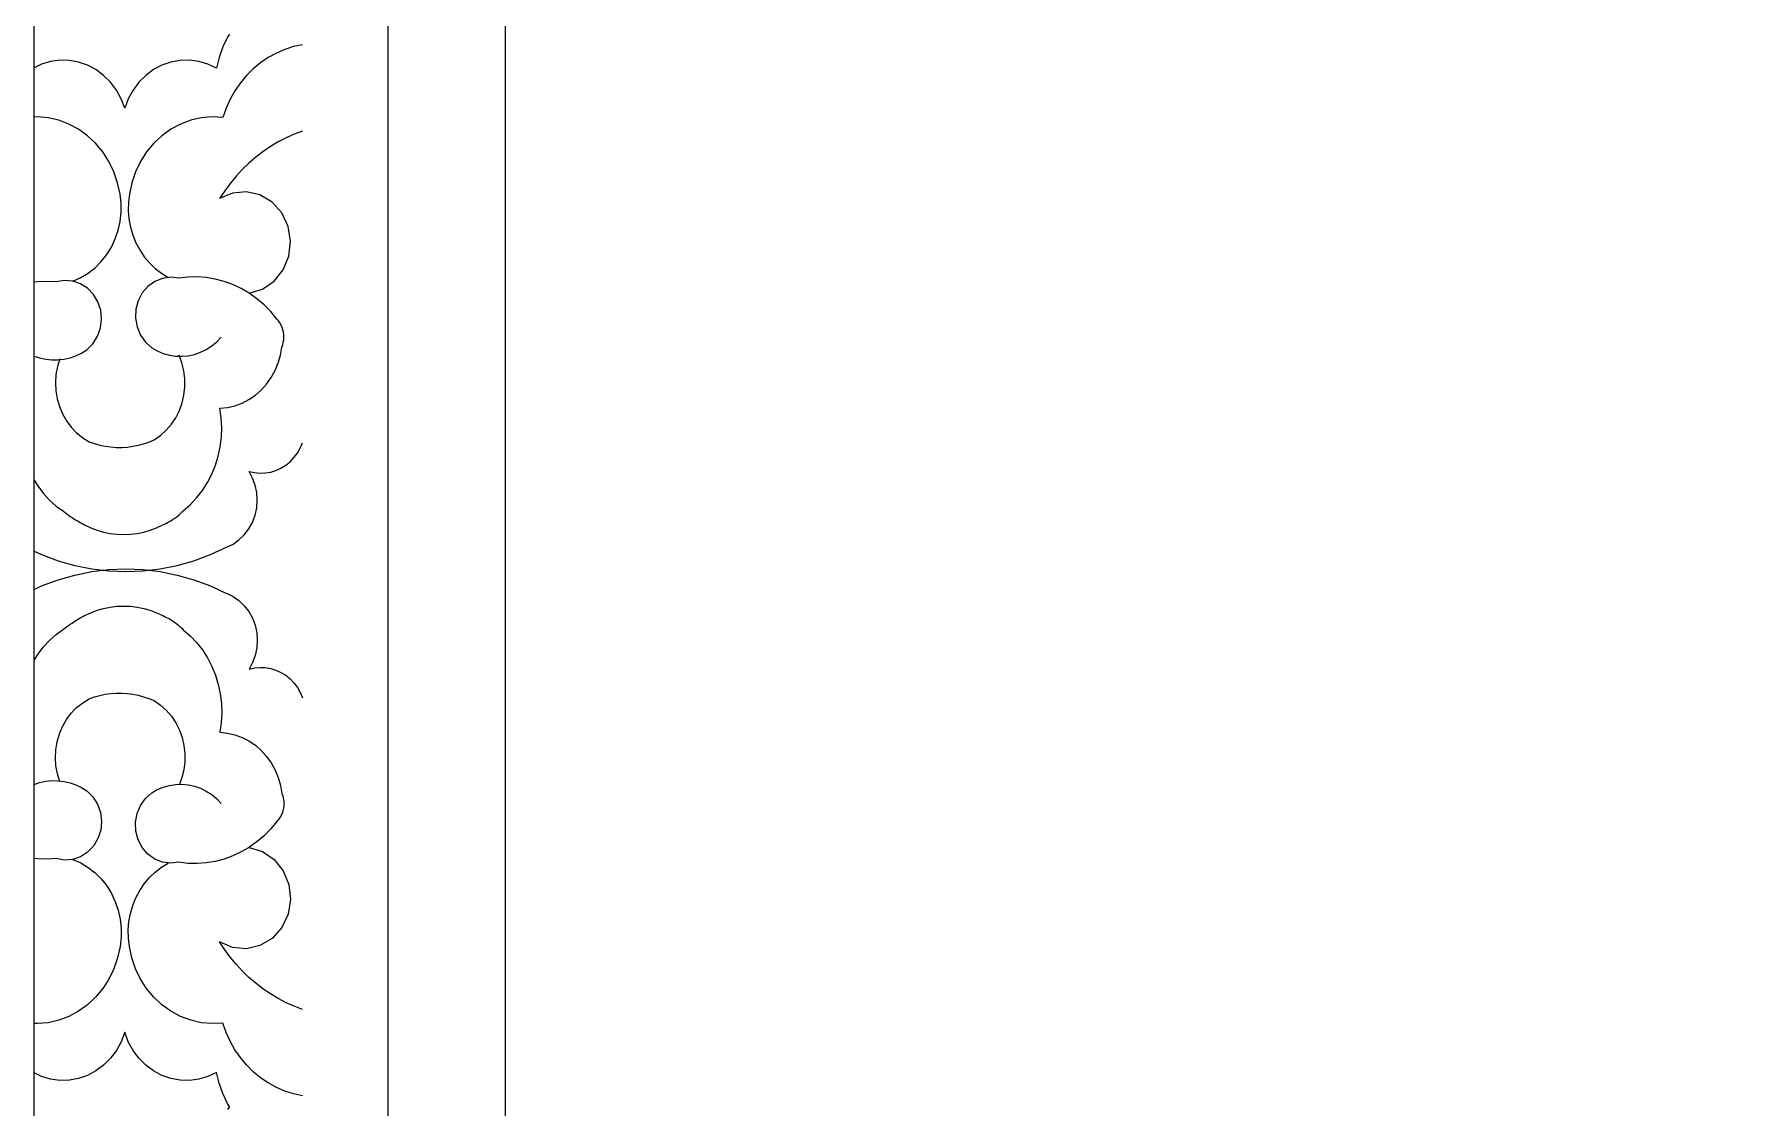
# Model space of a CAD drawing. Extents: x 1188826 to 1909461, y 608442 to 1651179.
# Drawn here: x 1668915 to 1669365.8, y 1029418.9 to 1029703.1 of the extents above; entities that cross this region are included whole.
import ezdxf

# ---------------------------------------------------------------- set-up
doc = ezdxf.new("R2010")
doc.units = 0
doc.header["$LTSCALE"] = 1000
doc.header["$MEASUREMENT"] = 0
doc.layers.add('窗', color=4, linetype='Continuous')
doc.layers.add('立面线', color=40, linetype='Continuous')

# ---------------------------------------------------------------- blocks, each defined once
blk = doc.blocks.new('EHYTERHT5EHTER')
at = {"layer": '窗', "ltscale": 3}
blk.add_lwpolyline([(86749.2, -231660.6), (85555.26, -231660.6), (85555.26, -233330.6), (86749.2, -233330.6)], close=True, dxfattribs=at)

msp = doc.modelspace()

# ---------------------------------------------------------------- linework, layer by layer
at = {"layer": '立面线'}
for p, q in [((1669039.81, 1028413.42), (1669039.81, 1032663.42)), ((1669008.6, 1032633.42), (1669008.6, 1028443.42)), ((1668914.97, 1028443.42), (1668914.97, 1032543.42)), ((1668966.22, 1029702.37), (1668964.97, 1029699.73)), ((1668966.68, 1029703.15), (1668966.22, 1029702.37)), ((1668964.97, 1029699.73), (1668963.98, 1029696.97)), ((1668979.11, 1029698.11), (1668976.95, 1029696.93)), ((1668981.36, 1029699.08), (1668979.11, 1029698.11)), ((1668983.69, 1029699.83), (1668981.36, 1029699.08)), ((1668986.06, 1029700.34), (1668983.69, 1029699.83)), ((1668916.97, 1029695.19), (1668914.97, 1029694.24)), ((1668919.36, 1029695.91), (1668916.97, 1029695.19)), ((1668921.82, 1029696.24), (1668919.36, 1029695.91)), ((1668924.31, 1029696.18), (1668921.82, 1029696.24)), ((1668926.76, 1029695.74), (1668924.31, 1029696.18)), ((1668929.12, 1029694.91), (1668926.76, 1029695.74)), ((1668931.35, 1029693.73), (1668929.12, 1029694.91)), ((1668933.39, 1029692.21), (1668931.35, 1029693.73)), ((1668946.59, 1029693.73), (1668944.55, 1029692.21)), ((1668948.82, 1029694.91), (1668946.59, 1029693.73)), ((1668951.19, 1029695.74), (1668948.82, 1029694.91)), ((1668953.63, 1029696.18), (1668951.19, 1029695.74)), ((1668956.12, 1029696.24), (1668953.63, 1029696.18)), ((1668958.58, 1029695.91), (1668956.12, 1029696.24)), ((1668960.98, 1029695.19), (1668958.58, 1029695.91)), ((1668963.25, 1029694.11), (1668960.98, 1029695.19)), ((1668963.98, 1029696.97), (1668963.25, 1029694.11)), ((1668972.98, 1029693.94), (1668971.2, 1029692.16)), ((1668974.9, 1029695.53), (1668972.98, 1029693.94)), ((1668976.95, 1029696.93), (1668974.9, 1029695.53)), ((1668935.22, 1029690.39), (1668933.39, 1029692.21)), ((1668936.77, 1029688.3), (1668935.22, 1029690.39)), ((1668938.03, 1029686), (1668936.77, 1029688.3)), ((1668941.17, 1029688.3), (1668939.91, 1029686)), ((1668942.73, 1029690.39), (1668941.17, 1029688.3)), ((1668944.55, 1029692.21), (1668942.73, 1029690.39)), ((1668968.13, 1029688.11), (1668966.87, 1029685.88)), ((1668969.58, 1029690.21), (1668968.13, 1029688.11)), ((1668971.2, 1029692.16), (1668969.58, 1029690.21)), ((1668938.97, 1029683.51), (1668938.03, 1029686)), ((1668939.91, 1029686), (1668938.97, 1029683.51)), ((1668966.87, 1029685.88), (1668965.8, 1029683.54)), ((1668915.86, 1029681.22), (1668914.97, 1029681.18)), ((1668918.7, 1029680.97), (1668915.86, 1029681.22)), ((1668921.49, 1029680.33), (1668918.7, 1029680.97)), ((1668924.18, 1029679.32), (1668921.49, 1029680.33)), ((1668926.73, 1029677.95), (1668924.18, 1029679.32)), ((1668953.76, 1029679.32), (1668951.21, 1029677.95)), ((1668956.45, 1029680.33), (1668953.76, 1029679.32)), ((1668959.24, 1029680.97), (1668956.45, 1029680.33)), ((1668962.09, 1029681.22), (1668959.24, 1029680.97)), ((1668964.93, 1029681.09), (1668962.09, 1029681.22)), ((1668965.8, 1029683.54), (1668964.93, 1029681.09)), ((1668929.11, 1029676.25), (1668926.73, 1029677.95)), ((1668931.26, 1029674.23), (1668929.11, 1029676.25)), ((1668948.83, 1029676.25), (1668946.68, 1029674.23)), ((1668951.21, 1029677.95), (1668948.83, 1029676.25)), ((1668979.59, 1029674.58), (1668977.55, 1029673.36)), ((1668981.7, 1029675.67), (1668979.59, 1029674.58)), ((1668983.86, 1029676.64), (1668981.7, 1029675.67)), ((1668986.06, 1029677.48), (1668983.86, 1029676.64)), ((1668933.17, 1029671.94), (1668931.26, 1029674.23)), ((1668934.79, 1029669.41), (1668933.17, 1029671.94)), ((1668944.77, 1029671.94), (1668943.15, 1029669.41)), ((1668946.68, 1029674.23), (1668944.77, 1029671.94)), ((1668973.67, 1029670.55), (1668971.84, 1029668.98)), ((1668975.57, 1029672.01), (1668973.67, 1029670.55)), ((1668977.55, 1029673.36), (1668975.57, 1029672.01)), ((1668936.11, 1029666.68), (1668934.79, 1029669.41)), ((1668937.09, 1029663.8), (1668936.11, 1029666.68)), ((1668941.84, 1029666.68), (1668940.85, 1029663.8)), ((1668943.15, 1029669.41), (1668941.84, 1029666.68)), ((1668970.1, 1029667.29), (1668968.45, 1029665.51)), ((1668971.84, 1029668.98), (1668970.1, 1029667.29)), ((1668937.73, 1029660.8), (1668937.09, 1029663.8)), ((1668940.85, 1029663.8), (1668940.21, 1029660.8)), ((1668965.44, 1029661.65), (1668964.09, 1029659.59)), ((1668967.51, 1029661.07), (1668964.09, 1029659.59)), ((1668966.89, 1029663.62), (1668965.44, 1029661.65)), ((1668968.45, 1029665.51), (1668966.89, 1029663.62)), ((1668971.18, 1029661.41), (1668967.51, 1029661.07)), ((1668974.78, 1029660.57), (1668971.18, 1029661.41)), ((1668938.01, 1029658.4), (1668937.73, 1029660.8)), ((1668938.02, 1029655.97), (1668938.01, 1029658.4)), ((1668939.95, 1029658.61), (1668939.91, 1029656.4)), ((1668940.21, 1029660.8), (1668939.95, 1029658.61)), ((1668977.99, 1029658.65), (1668974.78, 1029660.57)), ((1668980.55, 1029655.79), (1668977.99, 1029658.65)), ((1668937.24, 1029651.21), (1668937.76, 1029653.57)), ((1668937.76, 1029653.57), (1668938.02, 1029655.97)), ((1668939.91, 1029656.4), (1668940.09, 1029654.2)), ((1668940.09, 1029654.2), (1668940.49, 1029652.04)), ((1668940.49, 1029652.04), (1668941.1, 1029649.93)), ((1668982.22, 1029652.25), (1668980.55, 1029655.79)), ((1668982.87, 1029648.34), (1668982.22, 1029652.25)), ((1668935.46, 1029646.78), (1668936.47, 1029648.94)), ((1668936.47, 1029648.94), (1668937.24, 1029651.21)), ((1668941.1, 1029649.93), (1668941.92, 1029647.91)), ((1668941.92, 1029647.91), (1668942.93, 1029645.99)), ((1668982.43, 1029644.4), (1668982.87, 1029648.34)), ((1668932.76, 1029642.92), (1668934.21, 1029644.76)), ((1668934.21, 1029644.76), (1668935.46, 1029646.78)), ((1668942.93, 1029645.99), (1668944.13, 1029644.2)), ((1668944.13, 1029644.2), (1668945.51, 1029642.57)), ((1668980.94, 1029640.77), (1668982.43, 1029644.4)), ((1668925.26, 1029637.74), (1668927.33, 1029638.67)), ((1668927.33, 1029638.67), (1668929.29, 1029639.85)), ((1668929.29, 1029639.85), (1668931.11, 1029641.27)), ((1668931.11, 1029641.27), (1668932.76, 1029642.92)), ((1668945.51, 1029642.57), (1668947.03, 1029641.1)), ((1668947.03, 1029641.1), (1668948.7, 1029639.82)), ((1668948.7, 1029639.82), (1668950.48, 1029638.73)), ((1668951.14, 1029638.76), (1668948.97, 1029638.47)), ((1668953.31, 1029638.51), (1668951.14, 1029638.76)), ((1668955.71, 1029638.8), (1668953.31, 1029638.51)), ((1668958.14, 1029638.86), (1668955.71, 1029638.8)), ((1668960.56, 1029638.69), (1668958.14, 1029638.86)), ((1668962.95, 1029638.29), (1668960.56, 1029638.69)), ((1668978.53, 1029637.76), (1668980.94, 1029640.77)), ((1668916, 1029637.6), (1668914.97, 1029637.47)), ((1668918.42, 1029637.69), (1668916, 1029637.6)), ((1668920.84, 1029637.55), (1668918.42, 1029637.69)), ((1668922.99, 1029637.93), (1668920.84, 1029637.55)), ((1668925.17, 1029637.76), (1668922.99, 1029637.93)), ((1668925.26, 1029637.74), (1668925.17, 1029637.76)), ((1668927.25, 1029637.06), (1668925.26, 1029637.74)), ((1668929.13, 1029635.86), (1668927.25, 1029637.06)), ((1668930.7, 1029634.22), (1668929.13, 1029635.86)), ((1668931.87, 1029632.24), (1668930.7, 1029634.22)), ((1668943.63, 1029634.61), (1668942.56, 1029632.56)), ((1668945.12, 1029636.33), (1668943.63, 1029634.61)), ((1668946.93, 1029637.65), (1668945.12, 1029636.33)), ((1668948.97, 1029638.47), (1668946.93, 1029637.65)), ((1668965.31, 1029637.68), (1668962.95, 1029638.29)), ((1668967.61, 1029636.84), (1668965.31, 1029637.68)), ((1668969.83, 1029635.79), (1668967.61, 1029636.84)), ((1668971.87, 1029634.6), (1668969.83, 1029635.79)), ((1668971.87, 1029634.6), (1668975.42, 1029635.64)), ((1668971.95, 1029634.54), (1668971.87, 1029634.6)), ((1668973.97, 1029633.1), (1668971.95, 1029634.54)), ((1668975.42, 1029635.64), (1668978.53, 1029637.76)), ((1668932.6, 1029630.02), (1668931.87, 1029632.24)), ((1668932.83, 1029627.68), (1668932.6, 1029630.02)), ((1668941.95, 1029630.3), (1668941.84, 1029627.95)), ((1668942.56, 1029632.56), (1668941.95, 1029630.3)), ((1668975.87, 1029631.47), (1668973.97, 1029633.1)), ((1668977.63, 1029629.67), (1668975.87, 1029631.47)), ((1668979.23, 1029627.71), (1668977.63, 1029629.67)), ((1668931.78, 1029623.14), (1668932.55, 1029625.35)), ((1668932.55, 1029625.35), (1668932.83, 1029627.68)), ((1668941.84, 1029627.95), (1668942.24, 1029625.64)), ((1668942.24, 1029625.64), (1668943.12, 1029623.48)), ((1668979.66, 1029627.22), (1668979.23, 1029627.71)), ((1668980.03, 1029626.69), (1668979.66, 1029627.22)), ((1668980.35, 1029626.11), (1668980.03, 1029626.69)), ((1668980.62, 1029625.51), (1668980.35, 1029626.11)), ((1668980.83, 1029624.88), (1668980.62, 1029625.51)), ((1668928.96, 1029619.6), (1668930.56, 1029621.19)), ((1668930.56, 1029621.19), (1668931.78, 1029623.14)), ((1668943.12, 1029623.48), (1668944.44, 1029621.61)), ((1668944.44, 1029621.61), (1668946.12, 1029620.11)), ((1668960.55, 1029619.67), (1668961.99, 1029620.6)), ((1668961.99, 1029620.6), (1668963.32, 1029621.69)), ((1668963.32, 1029621.69), (1668964.52, 1029622.95)), ((1668980.57, 1029620.3), (1668980.79, 1029620.93)), ((1668980.79, 1029620.93), (1668980.95, 1029621.57)), ((1668980.98, 1029624.23), (1668980.83, 1029624.88)), ((1668980.95, 1029621.57), (1668981.06, 1029622.23)), ((1668981.07, 1029623.57), (1668980.98, 1029624.23)), ((1668981.06, 1029622.23), (1668981.09, 1029622.9)), ((1668981.09, 1029622.9), (1668981.07, 1029623.57)), ((1668914.97, 1029617.93), (1668916.44, 1029617.42)), ((1668916.44, 1029617.42), (1668918.04, 1029617.07)), ((1668918.04, 1029617.07), (1668919.66, 1029616.9)), ((1668919.66, 1029616.9), (1668921.29, 1029616.91)), ((1668921.81, 1029617.17), (1668921.17, 1029615.13)), ((1668921.29, 1029616.91), (1668922.91, 1029617.1)), ((1668922.91, 1029617.1), (1668924.5, 1029617.47)), ((1668924.5, 1029617.47), (1668926.05, 1029618.01)), ((1668926.05, 1029618.01), (1668927.54, 1029618.72)), ((1668927.54, 1029618.72), (1668928.96, 1029619.6)), ((1668946.12, 1029620.11), (1668947.6, 1029619.27)), ((1668947.6, 1029619.27), (1668949.17, 1029618.62)), ((1668949.17, 1029618.62), (1668950.79, 1029618.16)), ((1668950.79, 1029618.16), (1668952.44, 1029617.91)), ((1668952.44, 1029617.91), (1668954.12, 1029617.86)), ((1668954.12, 1029616.11), (1668953.38, 1029618.11)), ((1668954.12, 1029617.86), (1668955.79, 1029618.01)), ((1668954.63, 1029614.03), (1668954.12, 1029616.11)), ((1668955.79, 1029618.01), (1668957.43, 1029618.37)), ((1668957.43, 1029618.37), (1668959.02, 1029618.92)), ((1668959.02, 1029618.92), (1668960.55, 1029619.67)), ((1668978.8, 1029614.09), (1668979.61, 1029616.08)), ((1668979.61, 1029616.08), (1668980.21, 1029618.16)), ((1668980.21, 1029618.16), (1668980.57, 1029620.3)), ((1668920.77, 1029613.02), (1668920.62, 1029610.87)), ((1668921.17, 1029615.13), (1668920.77, 1029613.02)), ((1668954.89, 1029611.89), (1668954.63, 1029614.03)), ((1668954.89, 1029609.73), (1668954.89, 1029611.89)), ((1668976.54, 1029610.49), (1668977.77, 1029612.22)), ((1668977.77, 1029612.22), (1668978.8, 1029614.09)), ((1668920.62, 1029610.87), (1668920.73, 1029608.72)), ((1668920.73, 1029608.72), (1668921.08, 1029606.6)), ((1668954.16, 1029605.5), (1668954.65, 1029607.59)), ((1668954.65, 1029607.59), (1668954.89, 1029609.73)), ((1668971.86, 1029606.39), (1668973.56, 1029607.55)), ((1668973.56, 1029607.55), (1668975.13, 1029608.92)), ((1668975.13, 1029608.92), (1668976.54, 1029610.49)), ((1668921.08, 1029606.6), (1668921.67, 1029604.54)), ((1668921.67, 1029604.54), (1668922.5, 1029602.58)), ((1668922.5, 1029602.58), (1668923.55, 1029600.74)), ((1668952.48, 1029601.6), (1668953.44, 1029603.5)), ((1668953.44, 1029603.5), (1668954.16, 1029605.5)), ((1668964.14, 1029604.1), (1668966.15, 1029604.3)), ((1668964.51, 1029601.57), (1668964.14, 1029604.1)), ((1668966.15, 1029604.3), (1668968.12, 1029604.75)), ((1668968.12, 1029604.75), (1668970.04, 1029605.45)), ((1668970.04, 1029605.45), (1668971.86, 1029606.39)), ((1668923.55, 1029600.74), (1668924.8, 1029599.07)), ((1668924.8, 1029599.07), (1668926.24, 1029597.57)), ((1668948.42, 1029596.89), (1668949.96, 1029598.28)), ((1668949.96, 1029598.28), (1668951.32, 1029599.85)), ((1668951.32, 1029599.85), (1668952.48, 1029601.6)), ((1668964.65, 1029599.02), (1668964.51, 1029601.57)), ((1668964.57, 1029596.46), (1668964.65, 1029599.02)), ((1668926.24, 1029597.57), (1668927.84, 1029596.28)), ((1668927.84, 1029596.28), (1668929.58, 1029595.22)), ((1668929.58, 1029595.22), (1668930.97, 1029594.73)), ((1668930.97, 1029594.73), (1668932.39, 1029594.34)), ((1668932.39, 1029594.34), (1668933.83, 1029594.05)), ((1668933.83, 1029594.05), (1668935.28, 1029593.85)), ((1668935.28, 1029593.85), (1668936.74, 1029593.74)), ((1668936.74, 1029593.74), (1668938.21, 1029593.74)), ((1668938.21, 1029593.74), (1668939.67, 1029593.83)), ((1668939.67, 1029593.83), (1668941.12, 1029594.02)), ((1668941.12, 1029594.02), (1668942.56, 1029594.31)), ((1668942.56, 1029594.31), (1668943.98, 1029594.69)), ((1668943.98, 1029594.69), (1668945.38, 1029595.16)), ((1668945.38, 1029595.16), (1668946.74, 1029595.73)), ((1668946.74, 1029595.73), (1668948.42, 1029596.89)), ((1668963.74, 1029591.43), (1668964.26, 1029593.93)), ((1668964.26, 1029593.93), (1668964.57, 1029596.46)), ((1668984.68, 1029592.24), (1668985.45, 1029593.55)), ((1668985.45, 1029593.55), (1668986.06, 1029594.96)), ((1668962.04, 1029586.66), (1668962.99, 1029589)), ((1668962.99, 1029589), (1668963.74, 1029591.43)), ((1668980.33, 1029588.24), (1668981.58, 1029589.02)), ((1668981.58, 1029589.02), (1668982.73, 1029589.95)), ((1668982.73, 1029589.95), (1668983.77, 1029591.03)), ((1668983.77, 1029591.03), (1668984.68, 1029592.24)), ((1668914.97, 1029585.1), (1668915.93, 1029583.52)), ((1668959.53, 1029582.32), (1668960.88, 1029584.42)), ((1668960.88, 1029584.42), (1668962.04, 1029586.66)), ((1668972.83, 1029585.63), (1668971.9, 1029587.38)), ((1668971.9, 1029587.38), (1668973.31, 1029587.06)), ((1668973.52, 1029583.75), (1668972.83, 1029585.63)), ((1668973.31, 1029587.06), (1668974.74, 1029586.92)), ((1668974.74, 1029586.92), (1668976.19, 1029586.97)), ((1668976.19, 1029586.97), (1668977.61, 1029587.21)), ((1668977.61, 1029587.21), (1668979, 1029587.64)), ((1668979, 1029587.64), (1668980.33, 1029588.24)), ((1668915.93, 1029583.52), (1668917.4, 1029581.58)), ((1668917.4, 1029581.58), (1668919.04, 1029579.8)), ((1668956.32, 1029578.56), (1668958.01, 1029580.36)), ((1668958.01, 1029580.36), (1668959.53, 1029582.32)), ((1668973.93, 1029581.77), (1668973.52, 1029583.75)), ((1668974.06, 1029579.76), (1668973.93, 1029581.77)), ((1668919.04, 1029579.8), (1668920.84, 1029578.21)), ((1668920.84, 1029578.21), (1668922.78, 1029576.82)), ((1668922.78, 1029576.82), (1668923.21, 1029576.48)), ((1668923.21, 1029576.48), (1668923.66, 1029576.14)), ((1668923.66, 1029576.14), (1668924.11, 1029575.81)), ((1668924.11, 1029575.81), (1668924.56, 1029575.49)), ((1668924.56, 1029575.49), (1668925.02, 1029575.18)), ((1668952.37, 1029575.12), (1668952.81, 1029575.45)), ((1668952.81, 1029575.45), (1668953.25, 1029575.8)), ((1668953.25, 1029575.8), (1668953.67, 1029576.17)), ((1668953.67, 1029576.17), (1668954.08, 1029576.55)), ((1668954.08, 1029576.55), (1668954.47, 1029576.95)), ((1668954.47, 1029576.95), (1668956.32, 1029578.56)), ((1668972.77, 1029573.9), (1668973.47, 1029575.77)), ((1668973.47, 1029575.77), (1668973.9, 1029577.74)), ((1668973.9, 1029577.74), (1668974.06, 1029579.76)), ((1668925.02, 1029575.18), (1668925.48, 1029574.87)), ((1668925.48, 1029574.87), (1668925.95, 1029574.58)), ((1668925.95, 1029574.58), (1668926.43, 1029574.29)), ((1668926.43, 1029574.29), (1668926.9, 1029574.01)), ((1668926.9, 1029574.01), (1668927.39, 1029573.74)), ((1668927.39, 1029573.74), (1668927.87, 1029573.48)), ((1668927.87, 1029573.48), (1668928.36, 1029573.23)), ((1668928.36, 1029573.23), (1668929.99, 1029572.46)), ((1668929.99, 1029572.46), (1668931.67, 1029571.82)), ((1668931.67, 1029571.82), (1668933.39, 1029571.32)), ((1668933.39, 1029571.32), (1668935.14, 1029570.96)), ((1668935.14, 1029570.96), (1668936.91, 1029570.75)), ((1668940.47, 1029570.75), (1668942.24, 1029570.96)), ((1668942.24, 1029570.96), (1668943.99, 1029571.32)), ((1668943.99, 1029571.32), (1668945.71, 1029571.82)), ((1668945.71, 1029571.82), (1668947.39, 1029572.46)), ((1668947.39, 1029572.46), (1668949.02, 1029573.23)), ((1668949.02, 1029573.23), (1668949.52, 1029573.44)), ((1668949.52, 1029573.44), (1668950.02, 1029573.68)), ((1668950.02, 1029573.68), (1668950.51, 1029573.93)), ((1668950.51, 1029573.93), (1668950.99, 1029574.2)), ((1668950.99, 1029574.2), (1668951.46, 1029574.49)), ((1668951.46, 1029574.49), (1668951.92, 1029574.8)), ((1668951.92, 1029574.8), (1668952.37, 1029575.12)), ((1668970.62, 1029570.6), (1668971.81, 1029572.16)), ((1668971.81, 1029572.16), (1668972.77, 1029573.9)), ((1668936.91, 1029570.75), (1668938.69, 1029570.68)), ((1668938.69, 1029570.68), (1668940.47, 1029570.75)), ((1668961.65, 1029565.37), (1668965.95, 1029567.34)), ((1668965.95, 1029567.3), (1668967.65, 1029568.14)), ((1668967.65, 1029568.14), (1668969.22, 1029569.25)), ((1668969.22, 1029569.25), (1668970.62, 1029570.6)), ((1668914.97, 1029566.29), (1668916.96, 1029565.37)), ((1668916.96, 1029565.37), (1668921.34, 1029563.75)), ((1668921.34, 1029563.75), (1668925.78, 1029562.49)), ((1668925.78, 1029562.49), (1668930.26, 1029561.58)), ((1668948.35, 1029561.58), (1668952.83, 1029562.49)), ((1668952.83, 1029562.49), (1668957.27, 1029563.75)), ((1668957.27, 1029563.75), (1668961.65, 1029565.37)), ((1668916.96, 1029557.05), (1668921.34, 1029558.68)), ((1668921.34, 1029558.68), (1668925.78, 1029559.94)), ((1668925.78, 1029559.94), (1668930.26, 1029560.85)), ((1668930.26, 1029561.58), (1668934.77, 1029561.03)), ((1668930.26, 1029560.85), (1668934.77, 1029561.4)), ((1668934.77, 1029561.4), (1668939.3, 1029561.58)), ((1668934.77, 1029561.03), (1668939.3, 1029560.85)), ((1668939.3, 1029561.58), (1668943.83, 1029561.4)), ((1668939.3, 1029560.85), (1668943.83, 1029561.03)), ((1668943.83, 1029561.03), (1668948.35, 1029561.58)), ((1668943.83, 1029561.4), (1668948.35, 1029560.85)), ((1668948.35, 1029560.85), (1668952.83, 1029559.94)), ((1668952.83, 1029559.94), (1668957.27, 1029558.68)), ((1668957.27, 1029558.68), (1668961.65, 1029557.05)), ((1668914.97, 1029556.14), (1668916.96, 1029557.05)), ((1668961.65, 1029557.05), (1668965.95, 1029555.08)), ((1668965.95, 1029555.12), (1668967.65, 1029554.28)), ((1668967.65, 1029554.28), (1668969.22, 1029553.18)), ((1668969.22, 1029553.18), (1668970.62, 1029551.83)), ((1668926.43, 1029548.14), (1668926.9, 1029548.42)), ((1668926.9, 1029548.42), (1668927.39, 1029548.69)), ((1668927.39, 1029548.69), (1668927.87, 1029548.95)), ((1668927.87, 1029548.95), (1668928.36, 1029549.2)), ((1668928.36, 1029549.2), (1668929.99, 1029549.97)), ((1668929.99, 1029549.97), (1668931.67, 1029550.61)), ((1668931.67, 1029550.61), (1668933.39, 1029551.11)), ((1668933.39, 1029551.11), (1668935.14, 1029551.46)), ((1668935.14, 1029551.46), (1668936.91, 1029551.68)), ((1668936.91, 1029551.68), (1668938.69, 1029551.75)), ((1668938.69, 1029551.75), (1668940.47, 1029551.68)), ((1668940.47, 1029551.68), (1668942.24, 1029551.46)), ((1668942.24, 1029551.46), (1668943.99, 1029551.11)), ((1668943.99, 1029551.11), (1668945.71, 1029550.61)), ((1668945.71, 1029550.61), (1668947.39, 1029549.97)), ((1668947.39, 1029549.97), (1668949.02, 1029549.2)), ((1668949.02, 1029549.2), (1668949.52, 1029548.98)), ((1668949.52, 1029548.98), (1668950.02, 1029548.75)), ((1668950.02, 1029548.75), (1668950.51, 1029548.5)), ((1668950.51, 1029548.5), (1668950.99, 1029548.23)), ((1668970.62, 1029551.83), (1668971.81, 1029550.27)), ((1668971.81, 1029550.27), (1668972.77, 1029548.53)), ((1668972.77, 1029548.53), (1668973.47, 1029546.65)), ((1668919.04, 1029542.63), (1668920.84, 1029544.22)), ((1668920.84, 1029544.22), (1668922.78, 1029545.61)), ((1668922.78, 1029545.61), (1668923.21, 1029545.95)), ((1668923.21, 1029545.95), (1668923.66, 1029546.29)), ((1668923.66, 1029546.29), (1668924.11, 1029546.62)), ((1668924.11, 1029546.62), (1668924.56, 1029546.94)), ((1668924.56, 1029546.94), (1668925.02, 1029547.25)), ((1668925.02, 1029547.25), (1668925.48, 1029547.56)), ((1668925.48, 1029547.56), (1668925.95, 1029547.85)), ((1668925.95, 1029547.85), (1668926.43, 1029548.14)), ((1668950.99, 1029548.23), (1668951.46, 1029547.94)), ((1668951.46, 1029547.94), (1668951.92, 1029547.63)), ((1668951.92, 1029547.63), (1668952.37, 1029547.31)), ((1668952.37, 1029547.31), (1668952.81, 1029546.98)), ((1668952.81, 1029546.98), (1668953.25, 1029546.62)), ((1668953.25, 1029546.62), (1668953.67, 1029546.26)), ((1668953.67, 1029546.26), (1668954.08, 1029545.87)), ((1668954.08, 1029545.87), (1668954.47, 1029545.48)), ((1668954.47, 1029545.48), (1668956.32, 1029543.86)), ((1668956.32, 1029543.86), (1668958.01, 1029542.07)), ((1668973.47, 1029546.65), (1668973.9, 1029544.69)), ((1668973.9, 1029544.69), (1668974.06, 1029542.67)), ((1668915.93, 1029538.91), (1668917.4, 1029540.85)), ((1668917.4, 1029540.85), (1668919.04, 1029542.63)), ((1668958.01, 1029542.07), (1668959.53, 1029540.11)), ((1668959.53, 1029540.11), (1668960.88, 1029538.01)), ((1668973.93, 1029540.65), (1668973.52, 1029538.68)), ((1668974.06, 1029542.67), (1668973.93, 1029540.65)), ((1668914.97, 1029537.33), (1668915.93, 1029538.91)), ((1668960.88, 1029538.01), (1668962.04, 1029535.77)), ((1668962.04, 1029535.77), (1668962.99, 1029533.43)), ((1668972.83, 1029536.8), (1668971.9, 1029535.05)), ((1668971.9, 1029535.05), (1668973.31, 1029535.37)), ((1668973.52, 1029538.68), (1668972.83, 1029536.8)), ((1668973.31, 1029535.37), (1668974.74, 1029535.51)), ((1668974.74, 1029535.51), (1668976.19, 1029535.46)), ((1668976.19, 1029535.46), (1668977.61, 1029535.22)), ((1668977.61, 1029535.22), (1668979, 1029534.79)), ((1668979, 1029534.79), (1668980.33, 1029534.18)), ((1668962.99, 1029533.43), (1668963.74, 1029531)), ((1668963.74, 1029531), (1668964.26, 1029528.5)), ((1668980.33, 1029534.18), (1668981.58, 1029533.41)), ((1668981.58, 1029533.41), (1668982.73, 1029532.48)), ((1668982.73, 1029532.48), (1668983.77, 1029531.4)), ((1668983.77, 1029531.4), (1668984.68, 1029530.19)), ((1668926.24, 1029524.86), (1668927.84, 1029526.15)), ((1668927.84, 1029526.15), (1668929.58, 1029527.21)), ((1668929.58, 1029527.21), (1668930.97, 1029527.69)), ((1668930.97, 1029527.69), (1668932.39, 1029528.09)), ((1668932.39, 1029528.09), (1668933.83, 1029528.38)), ((1668933.83, 1029528.38), (1668935.28, 1029528.58)), ((1668935.28, 1029528.58), (1668936.74, 1029528.68)), ((1668936.74, 1029528.68), (1668938.21, 1029528.69)), ((1668938.21, 1029528.69), (1668939.67, 1029528.6)), ((1668939.67, 1029528.6), (1668941.12, 1029528.41)), ((1668941.12, 1029528.41), (1668942.56, 1029528.12)), ((1668942.56, 1029528.12), (1668943.98, 1029527.74)), ((1668943.98, 1029527.74), (1668945.38, 1029527.27)), ((1668945.38, 1029527.27), (1668946.74, 1029526.7)), ((1668946.74, 1029526.7), (1668948.42, 1029525.53)), ((1668964.26, 1029528.5), (1668964.57, 1029525.97)), ((1668964.57, 1029525.97), (1668964.65, 1029523.41)), ((1668984.68, 1029530.19), (1668985.45, 1029528.87)), ((1668985.45, 1029528.87), (1668986.06, 1029527.47)), ((1668922.5, 1029519.85), (1668923.55, 1029521.69)), ((1668923.55, 1029521.69), (1668924.8, 1029523.36)), ((1668924.8, 1029523.36), (1668926.24, 1029524.86)), ((1668948.42, 1029525.53), (1668949.96, 1029524.15)), ((1668949.96, 1029524.15), (1668951.32, 1029522.57)), ((1668951.32, 1029522.57), (1668952.48, 1029520.82)), ((1668964.65, 1029523.41), (1668964.51, 1029520.85)), ((1668921.08, 1029515.83), (1668921.67, 1029517.89)), ((1668921.67, 1029517.89), (1668922.5, 1029519.85)), ((1668952.48, 1029520.82), (1668953.44, 1029518.93)), ((1668953.44, 1029518.93), (1668954.16, 1029516.92)), ((1668954.16, 1029516.92), (1668954.65, 1029514.83)), ((1668964.51, 1029520.85), (1668964.14, 1029518.33)), ((1668964.14, 1029518.33), (1668966.15, 1029518.13)), ((1668966.15, 1029518.13), (1668968.12, 1029517.68)), ((1668968.12, 1029517.68), (1668970.04, 1029516.98)), ((1668970.04, 1029516.98), (1668971.86, 1029516.04)), ((1668920.62, 1029511.56), (1668920.73, 1029513.71)), ((1668920.73, 1029513.71), (1668921.08, 1029515.83)), ((1668954.65, 1029514.83), (1668954.89, 1029512.69)), ((1668954.89, 1029512.69), (1668954.89, 1029510.54)), ((1668971.86, 1029516.04), (1668973.56, 1029514.88)), ((1668973.56, 1029514.88), (1668975.13, 1029513.5)), ((1668975.13, 1029513.5), (1668976.54, 1029511.94)), ((1668920.77, 1029509.41), (1668920.62, 1029511.56)), ((1668921.17, 1029507.3), (1668920.77, 1029509.41)), ((1668954.63, 1029508.4), (1668954.12, 1029506.32)), ((1668954.89, 1029510.54), (1668954.63, 1029508.4)), ((1668976.54, 1029511.94), (1668977.77, 1029510.21)), ((1668977.77, 1029510.21), (1668978.8, 1029508.34)), ((1668978.8, 1029508.34), (1668979.61, 1029506.35)), ((1668914.97, 1029504.5), (1668916.44, 1029505)), ((1668916.44, 1029505), (1668918.04, 1029505.36)), ((1668918.04, 1029505.36), (1668919.66, 1029505.53)), ((1668919.66, 1029505.53), (1668921.29, 1029505.52)), ((1668921.81, 1029505.25), (1668921.17, 1029507.3)), ((1668921.29, 1029505.52), (1668922.91, 1029505.33)), ((1668922.91, 1029505.33), (1668924.5, 1029504.96)), ((1668924.5, 1029504.96), (1668926.05, 1029504.42)), ((1668926.05, 1029504.42), (1668927.54, 1029503.71)), ((1668927.54, 1029503.71), (1668928.96, 1029502.83)), ((1668947.6, 1029503.16), (1668949.17, 1029503.81)), ((1668949.17, 1029503.81), (1668950.79, 1029504.27)), ((1668950.79, 1029504.27), (1668952.44, 1029504.52)), ((1668952.44, 1029504.52), (1668954.12, 1029504.57)), ((1668954.12, 1029506.32), (1668953.38, 1029504.31)), ((1668954.12, 1029504.57), (1668955.79, 1029504.42)), ((1668955.79, 1029504.42), (1668957.43, 1029504.06)), ((1668957.43, 1029504.06), (1668959.02, 1029503.51)), ((1668959.02, 1029503.51), (1668960.55, 1029502.76)), ((1668979.61, 1029506.35), (1668980.21, 1029504.27)), ((1668980.21, 1029504.27), (1668980.57, 1029502.12)), ((1668928.96, 1029502.83), (1668930.56, 1029501.24)), ((1668930.56, 1029501.24), (1668931.78, 1029499.28)), ((1668931.78, 1029499.28), (1668932.55, 1029497.08)), ((1668942.24, 1029496.79), (1668943.12, 1029498.95)), ((1668943.12, 1029498.95), (1668944.44, 1029500.82)), ((1668944.44, 1029500.82), (1668946.12, 1029502.32)), ((1668946.12, 1029502.32), (1668947.6, 1029503.16)), ((1668960.55, 1029502.76), (1668961.99, 1029501.83)), ((1668961.99, 1029501.83), (1668963.32, 1029500.73)), ((1668963.32, 1029500.73), (1668964.52, 1029499.48)), ((1668980.57, 1029502.12), (1668980.79, 1029501.5)), ((1668980.79, 1029501.5), (1668980.95, 1029500.85)), ((1668980.95, 1029500.85), (1668981.06, 1029500.19)), ((1668981.07, 1029498.86), (1668980.98, 1029498.2)), ((1668981.06, 1029500.19), (1668981.09, 1029499.53)), ((1668981.09, 1029499.53), (1668981.07, 1029498.86)), ((1668932.55, 1029497.08), (1668932.83, 1029494.75)), ((1668932.83, 1029494.75), (1668932.6, 1029492.41)), ((1668941.84, 1029494.48), (1668942.24, 1029496.79)), ((1668941.95, 1029492.13), (1668941.84, 1029494.48)), ((1668979.23, 1029494.72), (1668977.63, 1029492.76)), ((1668979.66, 1029495.21), (1668979.23, 1029494.72)), ((1668980.03, 1029495.74), (1668979.66, 1029495.21)), ((1668980.35, 1029496.31), (1668980.03, 1029495.74)), ((1668980.62, 1029496.92), (1668980.35, 1029496.31)), ((1668980.83, 1029497.55), (1668980.62, 1029496.92)), ((1668980.98, 1029498.2), (1668980.83, 1029497.55)), ((1668931.87, 1029490.19), (1668930.7, 1029488.2)), ((1668932.6, 1029492.41), (1668931.87, 1029490.19)), ((1668942.56, 1029489.87), (1668941.95, 1029492.13)), ((1668943.63, 1029487.82), (1668942.56, 1029489.87)), ((1668975.87, 1029490.96), (1668973.97, 1029489.33)), ((1668977.63, 1029492.76), (1668975.87, 1029490.96)), ((1668927.25, 1029485.37), (1668925.26, 1029484.68)), ((1668929.13, 1029486.57), (1668927.25, 1029485.37)), ((1668930.7, 1029488.2), (1668929.13, 1029486.57)), ((1668945.12, 1029486.09), (1668943.63, 1029487.82)), ((1668946.93, 1029484.78), (1668945.12, 1029486.09)), ((1668967.61, 1029485.59), (1668965.31, 1029484.75)), ((1668969.83, 1029486.64), (1668967.61, 1029485.59)), ((1668971.87, 1029487.83), (1668969.83, 1029486.64)), ((1668971.95, 1029487.89), (1668971.87, 1029487.83)), ((1668971.87, 1029487.83), (1668975.42, 1029486.79)), ((1668973.97, 1029489.33), (1668971.95, 1029487.89)), ((1668975.42, 1029486.79), (1668978.53, 1029484.67)), ((1668916, 1029484.82), (1668914.97, 1029484.96)), ((1668918.42, 1029484.74), (1668916, 1029484.82)), ((1668920.84, 1029484.88), (1668918.42, 1029484.74)), ((1668922.99, 1029484.5), (1668920.84, 1029484.88)), ((1668925.17, 1029484.67), (1668922.99, 1029484.5)), ((1668925.26, 1029484.68), (1668925.17, 1029484.67)), ((1668925.26, 1029484.68), (1668927.33, 1029483.76)), ((1668927.33, 1029483.76), (1668929.29, 1029482.58)), ((1668929.29, 1029482.58), (1668931.11, 1029481.15)), ((1668931.11, 1029481.15), (1668932.76, 1029479.51)), ((1668945.51, 1029479.86), (1668947.03, 1029481.33)), ((1668948.97, 1029483.96), (1668946.93, 1029484.78)), ((1668947.03, 1029481.33), (1668948.7, 1029482.61)), ((1668948.7, 1029482.61), (1668950.48, 1029483.69)), ((1668951.14, 1029483.66), (1668948.97, 1029483.96)), ((1668953.31, 1029483.91), (1668951.14, 1029483.66)), ((1668955.71, 1029483.63), (1668953.31, 1029483.91)), ((1668958.14, 1029483.57), (1668955.71, 1029483.63)), ((1668960.56, 1029483.74), (1668958.14, 1029483.57)), ((1668962.95, 1029484.13), (1668960.56, 1029483.74)), ((1668965.31, 1029484.75), (1668962.95, 1029484.13)), ((1668978.53, 1029484.67), (1668980.94, 1029481.66)), ((1668980.94, 1029481.66), (1668982.43, 1029478.03)), ((1668932.76, 1029479.51), (1668934.21, 1029477.67)), ((1668934.21, 1029477.67), (1668935.46, 1029475.65)), ((1668941.92, 1029474.52), (1668942.93, 1029476.44)), ((1668942.93, 1029476.44), (1668944.13, 1029478.22)), ((1668944.13, 1029478.22), (1668945.51, 1029479.86)), ((1668982.43, 1029478.03), (1668982.87, 1029474.09)), ((1668935.46, 1029475.65), (1668936.47, 1029473.49)), ((1668936.47, 1029473.49), (1668937.24, 1029471.22)), ((1668940.49, 1029470.39), (1668941.1, 1029472.5)), ((1668941.1, 1029472.5), (1668941.92, 1029474.52)), ((1668982.87, 1029474.09), (1668982.22, 1029470.18)), ((1668937.24, 1029471.22), (1668937.76, 1029468.86)), ((1668937.76, 1029468.86), (1668938.02, 1029466.45)), ((1668939.91, 1029466.03), (1668940.09, 1029468.22)), ((1668940.09, 1029468.22), (1668940.49, 1029470.39)), ((1668982.22, 1029470.18), (1668980.55, 1029466.64)), ((1668938.01, 1029464.03), (1668937.73, 1029461.63)), ((1668938.02, 1029466.45), (1668938.01, 1029464.03)), ((1668939.95, 1029463.82), (1668939.91, 1029466.03)), ((1668940.21, 1029461.63), (1668939.95, 1029463.82)), ((1668965.44, 1029460.78), (1668964.09, 1029462.84)), ((1668967.51, 1029461.36), (1668964.09, 1029462.84)), ((1668977.99, 1029463.78), (1668974.78, 1029461.85)), ((1668980.55, 1029466.64), (1668977.99, 1029463.78)), ((1668937.09, 1029458.63), (1668936.11, 1029455.74)), ((1668937.73, 1029461.63), (1668937.09, 1029458.63)), ((1668940.85, 1029458.63), (1668940.21, 1029461.63)), ((1668941.84, 1029455.74), (1668940.85, 1029458.63)), ((1668966.89, 1029458.81), (1668965.44, 1029460.78)), ((1668968.45, 1029456.92), (1668966.89, 1029458.81)), ((1668971.18, 1029461.02), (1668967.51, 1029461.36)), ((1668974.78, 1029461.85), (1668971.18, 1029461.02)), ((1668936.11, 1029455.74), (1668934.79, 1029453.02)), ((1668943.15, 1029453.02), (1668941.84, 1029455.74)), ((1668970.1, 1029455.14), (1668968.45, 1029456.92)), ((1668971.84, 1029453.45), (1668970.1, 1029455.14)), ((1668933.17, 1029450.49), (1668931.26, 1029448.2)), ((1668934.79, 1029453.02), (1668933.17, 1029450.49)), ((1668944.77, 1029450.49), (1668943.15, 1029453.02)), ((1668946.68, 1029448.2), (1668944.77, 1029450.49)), ((1668973.67, 1029451.88), (1668971.84, 1029453.45)), ((1668975.57, 1029450.42), (1668973.67, 1029451.88)), ((1668977.55, 1029449.07), (1668975.57, 1029450.42)), ((1668929.11, 1029446.18), (1668926.73, 1029444.48)), ((1668931.26, 1029448.2), (1668929.11, 1029446.18)), ((1668948.83, 1029446.18), (1668946.68, 1029448.2)), ((1668951.21, 1029444.48), (1668948.83, 1029446.18)), ((1668979.59, 1029447.85), (1668977.55, 1029449.07)), ((1668981.7, 1029446.75), (1668979.59, 1029447.85)), ((1668983.86, 1029445.79), (1668981.7, 1029446.75)), ((1668986.06, 1029444.95), (1668983.86, 1029445.79)), ((1668915.86, 1029441.2), (1668914.97, 1029441.25)), ((1668918.7, 1029441.46), (1668915.86, 1029441.2)), ((1668921.49, 1029442.1), (1668918.7, 1029441.46)), ((1668924.18, 1029443.11), (1668921.49, 1029442.1)), ((1668926.73, 1029444.48), (1668924.18, 1029443.11)), ((1668953.76, 1029443.11), (1668951.21, 1029444.48)), ((1668956.45, 1029442.1), (1668953.76, 1029443.11)), ((1668959.24, 1029441.46), (1668956.45, 1029442.1)), ((1668962.09, 1029441.2), (1668959.24, 1029441.46)), ((1668964.93, 1029441.34), (1668962.09, 1029441.2)), ((1668965.8, 1029438.89), (1668964.93, 1029441.34)), ((1668938.03, 1029436.43), (1668936.77, 1029434.13)), ((1668938.97, 1029438.91), (1668938.03, 1029436.43)), ((1668939.91, 1029436.43), (1668938.97, 1029438.91)), ((1668941.17, 1029434.13), (1668939.91, 1029436.43)), ((1668966.87, 1029436.55), (1668965.8, 1029438.89)), ((1668968.13, 1029434.31), (1668966.87, 1029436.55)), ((1668935.22, 1029432.04), (1668933.39, 1029430.22)), ((1668936.77, 1029434.13), (1668935.22, 1029432.04)), ((1668942.73, 1029432.04), (1668941.17, 1029434.13)), ((1668944.55, 1029430.22), (1668942.73, 1029432.04)), ((1668969.58, 1029432.22), (1668968.13, 1029434.31)), ((1668971.2, 1029430.27), (1668969.58, 1029432.22)), ((1668916.97, 1029427.24), (1668914.97, 1029428.19)), ((1668919.36, 1029426.52), (1668916.97, 1029427.24)), ((1668926.76, 1029426.69), (1668924.31, 1029426.25)), ((1668929.12, 1029427.52), (1668926.76, 1029426.69)), ((1668931.35, 1029428.7), (1668929.12, 1029427.52)), ((1668933.39, 1029430.22), (1668931.35, 1029428.7)), ((1668946.59, 1029428.7), (1668944.55, 1029430.22)), ((1668948.82, 1029427.52), (1668946.59, 1029428.7)), ((1668951.19, 1029426.69), (1668948.82, 1029427.52)), ((1668953.63, 1029426.25), (1668951.19, 1029426.69)), ((1668960.98, 1029427.24), (1668958.58, 1029426.52)), ((1668963.25, 1029428.31), (1668960.98, 1029427.24)), ((1668963.98, 1029425.46), (1668963.25, 1029428.31)), ((1668972.98, 1029428.49), (1668971.2, 1029430.27)), ((1668974.9, 1029426.9), (1668972.98, 1029428.49)), ((1668976.95, 1029425.5), (1668974.9, 1029426.9)), ((1668921.82, 1029426.19), (1668919.36, 1029426.52)), ((1668924.31, 1029426.25), (1668921.82, 1029426.19)), ((1668956.12, 1029426.19), (1668953.63, 1029426.25)), ((1668958.58, 1029426.52), (1668956.12, 1029426.19)), ((1668964.97, 1029422.7), (1668963.98, 1029425.46)), ((1668966.22, 1029420.06), (1668964.97, 1029422.7)), ((1668979.11, 1029424.31), (1668976.95, 1029425.5)), ((1668981.36, 1029423.35), (1668979.11, 1029424.31)), ((1668983.69, 1029422.6), (1668981.36, 1029423.35)), ((1668986.06, 1029422.09), (1668983.69, 1029422.6)), ((1668966.68, 1029419.28), (1668966.22, 1029420.06)), ((1668966.68, 1029419.28), (1668966.22, 1029418.5))]:
    msp.add_line(p, q, dxfattribs=at)

# ---------------------------------------------------------------- block references
at = {"layer": '窗'}
msp.add_blockref('EHYTERHT5EHTER', (1583484.46, 1261794.02), dxfattribs=at)

doc.saveas('drawing.dxf')
